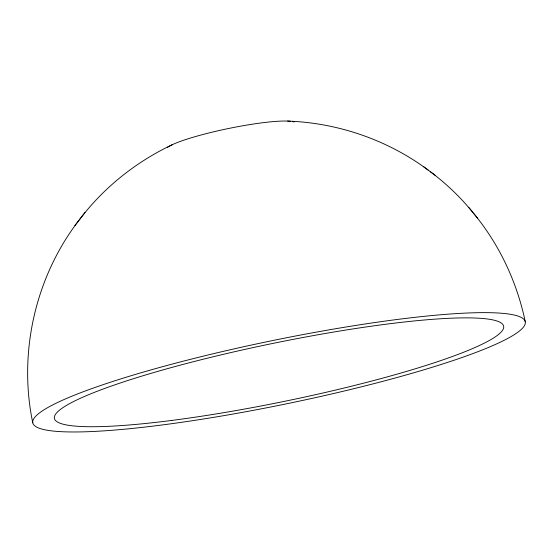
<?xml version="1.0" encoding="UTF-8"?>
<svg xmlns="http://www.w3.org/2000/svg" width="553" height="553" viewBox="0 0 553 553"><rect width="100%" height="100%" fill="white"/><g stroke="black" fill="none" stroke-linecap="round" stroke-linejoin="round"><path stroke-width="0.83" d="M79.777 219.251C35.489 275.988 18.028 352.427 32.772 422.838M79.929 219.064C104.068 187.253 136.252 161.759 172.301 144.699M74.904 225.583L84.975 212.497M287.643 121.072C337.959 122.835 387.708 139.95 428.112 170.048M430.282 171.672C446.133 183.465 460.511 197.276 473.002 212.58M423.225 166.405L435.017 175.197M473.734 213.506C499.449 244.647 517.048 282.279 525.267 321.77A251.38 32.378 -11.6 0 1 161.428 425.057A251.38 32.378 -11.6 0 1 150.361 370.081A251.38 32.378 -11.6 0 1 525.267 321.77M468.965 207.665L477.598 218.214M167.6 147.333A66.512 8.565 -11.6 0 1 225.472 129.146A66.512 8.565 -11.6 0 1 290.339 121.259M292.454 121.563A66.512 8.565 -11.6 0 1 294.072 121.992M171.755 420.425A229.308 29.537 -11.6 0 0 503.645 326.208A229.308 29.537 -11.6 0 0 161.656 370.275A229.308 29.537 -11.6 0 0 171.755 420.425"/></g></svg>
